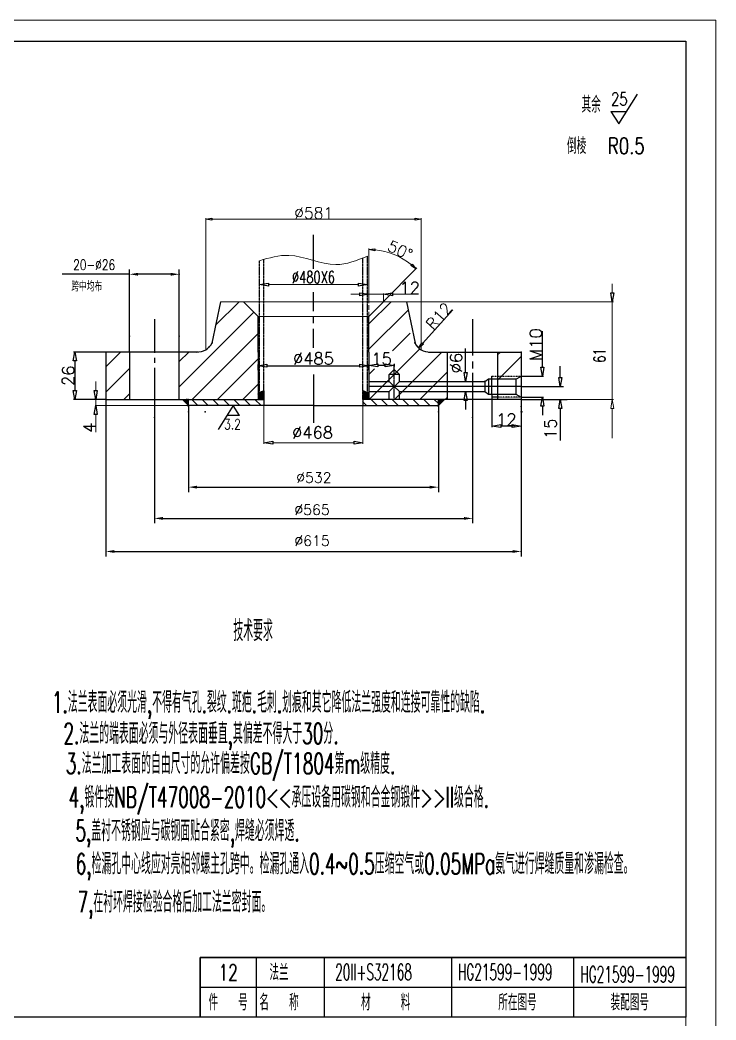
# Model space of a CAD drawing. Header units: millimetres. Extents: x 1541 to 38856, y -668 to 24805.
# Drawn here: x 32998 to 34165, y 18912 to 20588 of the extents above; entities that cross this region are included whole.
import ezdxf
from ezdxf.enums import TextEntityAlignment as Align

# ---------------------------------------------------------------- set-up
doc = ezdxf.new("R2010")
doc.units = ezdxf.units.MM
for name, pattern in [('ACAD_ISO02W100', [11, 8, -3]), ('ACAD_ISO12W100', [22.4, 12, -3, 0.7, -3, 0.7, -3]), ('双点划线', [1.375, 1, -0.125, 0, -0.125, 0, -0.125]), ('点划线', [2, 1.25, -0.25, 0.25, -0.25]), ('虚线_', [3, 2, -1])]:
    doc.linetypes.add(name, pattern=pattern)
for name, color, linetype in [('1', 2, 'Continuous'), ('2', 1, 'Continuous'), ('CENTER', 7, 'Continuous'), ('TITLE', 9, 'Continuous')]:
    doc.layers.add(name, color=color, linetype=linetype)
for name, color, linetype, lineweight in [('双点划线', 6, 'ACAD_ISO12W100', 18), ('标注', 1, 'Continuous', 18), ('虚线', 6, 'ACAD_ISO02W100', 18)]:
    doc.layers.add(name, color=color, linetype=linetype, lineweight=lineweight)
doc.styles.add('HZ', font='txt.shx', dxfattribs={"width": 0.7, "bigfont": 'gbcbig.shx'})
doc.styles.add('HZ0', font='TXT.shx', dxfattribs={"width": 0.7, "bigfont": 'gbcbig.shx'})
doc.styles.get("Standard").update_dxf_attribs({"font": 'txt', "bigfont": 'gbcbig.shx'})
doc.dimstyles.new('ISO-25', dxfattribs={"dimtxt": 2.5, "dimasz": 2.5, "dimexe": 1.25, "dimexo": 0.625, "dimtad": 1, "dimtxsty": 'Standard', "dimcen": 2.5, "dimadec": 0, "dimazin": 0, "dimtfac": 1, "dimtmove": 0, "dimatfit": 3, "dimfxl": 1, "dimarcsym": 0})
doc.dimstyles.get("Standard").update_dxf_attribs({"dimscale": 10, "dimtxt": 3, "dimasz": 2, "dimexe": 2, "dimexo": 0.0625, "dimgap": 1, "dimtad": 0, "dimtih": 1, "dimtoh": 1, "dimdec": 4, "dimzin": 0, "dimdsep": 46, "dimtxsty": 'Standard', "dimcen": 0.09, "dimadec": 0, "dimazin": 0, "dimtfac": 1, "dimtdec": 4, "dimtofl": 0, "dimtmove": 0, "dimatfit": 3, "dimfxl": 1, "dimtolj": 1, "dimtzin": 0, "dimarcsym": 0})

# ---------------------------------------------------------------- blocks, each defined once
blk = doc.blocks.new('_CLOSEDBLANK')
at = {"color": 0, "linetype": 'ByBlock'}
for p, q in [((-1, -0.17), (-1, 0.17)), ((-1, 0.17), (0, 0)), ((0, 0), (-1, -0.17))]:
    blk.add_line(p, q, dxfattribs=at)
blk = doc.blocks.new('*D136')
at = {"color": 1, "lineweight": 0, "transparency": 16777216}
for p, q in [((33125.2, 19967.5), (33125.2, 19982.5)), ((33270.7, 19952.5), (33124, 19952.5)), ((33125.2, 19952.5), (33125.2, 19942.3)), ((33280.6, 19942.3), (33124, 19942.3)), ((33125.2, 19927.3), (33125.2, 19897.7))]:
    blk.add_line(p, q, dxfattribs=at)
at = {"layer": 'Defpoints', "color": 0, "transparency": 16777216}
for p in [(33270.8, 19952.5), (33125.2, 19942.3), (33280.6, 19942.3)]:
    blk.add_point(p, dxfattribs=at)
at = {"color": 1, "lineweight": 0, "transparency": 16777216, "xscale": 15, "yscale": 15, "zscale": 15}
for p, rotation in [((33125.2, 19952.5), 270), ((33125.2, 19942.3), 90)]:
    blk.add_blockref('_CLOSEDBLANK', p, dxfattribs=dict(at, rotation=rotation))
at = {"color": 1, "lineweight": 0, "transparency": 16777216, "insert": (33114.6, 19905), "char_height": 20, "attachment_point": 5, "rotation": 90}
blk.add_mtext('\\A1;4', dxfattribs=at)
blk = doc.blocks.new('*D137')
at = {"layer": 'CENTER', "color": 0, "lineweight": -2, "transparency": 16777216}
for p, q in [((33142, 20031.9), (33088.2, 20031.9)), ((33090.2, 20016.9), (33090.2, 19967.4)), ((33142, 19952.4), (33088.2, 19952.4))]:
    blk.add_line(p, q, dxfattribs=at)
at = {"layer": 'Defpoints', "color": 0, "transparency": 16777216}
for p in [(33142, 20031.9), (33090.2, 19952.4), (33142, 19952.4)]:
    blk.add_point(p, dxfattribs=at)
at = {"layer": 'CENTER', "color": 0, "lineweight": -2, "transparency": 16777216, "xscale": 15, "yscale": 15, "zscale": 15}
for p, rotation in [((33090.2, 20031.9), 90), ((33090.2, 19952.4), 270)]:
    blk.add_blockref('_CLOSEDBLANK', p, dxfattribs=dict(at, rotation=rotation))
at = {"layer": 'CENTER', "color": 0, "transparency": 16777216, "insert": (33079.2, 19992.1), "char_height": 20, "attachment_point": 5, "rotation": 90}
blk.add_mtext('\\A1;26', dxfattribs=at)
blk = doc.blocks.new('*D138')
at = {"color": 1, "lineweight": 0, "transparency": 16777216}
for p, q in [((33567.9, 20128.7), (33552.9, 20128.7)), ((33582.9, 20116.4), (33582.9, 20129.9)), ((33582.9, 20128.7), (33607.4, 20128.7)), ((33607.4, 20116.4), (33607.4, 20129.9)), ((33622.4, 20128.7), (33665.3, 20128.7))]:
    blk.add_line(p, q, dxfattribs=at)
at = {"layer": 'Defpoints', "color": 0, "transparency": 16777216}
for p in [(33582.9, 20128.7), (33582.9, 20116.3), (33607.4, 20116.3)]:
    blk.add_point(p, dxfattribs=at)
at = {"color": 1, "lineweight": 0, "transparency": 16777216, "xscale": 15, "yscale": 15, "zscale": 15}
blk.add_blockref('_CLOSEDBLANK', (33582.9, 20128.7), dxfattribs=at)
at = {"color": 1, "lineweight": 0, "transparency": 16777216, "xscale": 15, "yscale": 15, "zscale": 15, "rotation": 180}
blk.add_blockref('_CLOSEDBLANK', (33607.4, 20128.7), dxfattribs=at)
at = {"color": 1, "lineweight": 0, "transparency": 16777216, "insert": (33651.3, 20139.3), "char_height": 20, "attachment_point": 5}
blk.add_mtext('\\A1;12', dxfattribs=at)
blk = doc.blocks.new('*D139')
at = {"layer": 'CENTER', "color": 0, "lineweight": -2, "transparency": 16777216}
for p, q in [((33582.9, 20012.3), (33582.9, 20007.6)), ((33610.4, 20009.6), (33597.9, 20009.6)), ((33625.4, 20012.3), (33625.4, 20007.6))]:
    blk.add_line(p, q, dxfattribs=at)
at = {"layer": 'Defpoints', "color": 0, "transparency": 16777216}
for p in [(33582.9, 20012.4), (33582.9, 20009.6), (33625.4, 20012.4)]:
    blk.add_point(p, dxfattribs=at)
at = {"layer": 'CENTER', "color": 0, "lineweight": -2, "transparency": 16777216, "xscale": 15, "yscale": 15, "zscale": 15, "rotation": 180}
blk.add_blockref('_CLOSEDBLANK', (33582.9, 20009.6), dxfattribs=at)
at = {"layer": 'CENTER', "color": 0, "lineweight": -2, "transparency": 16777216, "xscale": 15, "yscale": 15, "zscale": 15}
blk.add_blockref('_CLOSEDBLANK', (33625.4, 20009.6), dxfattribs=at)
at = {"layer": 'CENTER', "color": 0, "transparency": 16777216, "insert": (33604.2, 20020.6), "char_height": 20, "attachment_point": 5}
blk.add_mtext('\\A1;15', dxfattribs=at)
blk = doc.blocks.new('*D140')
at = {"layer": 'CENTER', "color": 0, "lineweight": -2, "transparency": 16777216}
for p, q in [((33788.8, 19958.5), (33788.8, 19905.7)), ((33838.1, 19956.1), (33838.1, 19905.7)), ((33823.1, 19907.7), (33803.8, 19907.7))]:
    blk.add_line(p, q, dxfattribs=at)
at = {"layer": 'Defpoints', "color": 0, "transparency": 16777216}
for p in [(33788.8, 19958.6), (33838.1, 19956.1), (33788.8, 19907.7)]:
    blk.add_point(p, dxfattribs=at)
at = {"layer": 'CENTER', "color": 0, "lineweight": -2, "transparency": 16777216, "xscale": 15, "yscale": 15, "zscale": 15, "rotation": 180}
blk.add_blockref('_CLOSEDBLANK', (33788.8, 19907.7), dxfattribs=at)
at = {"layer": 'CENTER', "color": 0, "lineweight": -2, "transparency": 16777216, "xscale": 15, "yscale": 15, "zscale": 15}
blk.add_blockref('_CLOSEDBLANK', (33838.1, 19907.7), dxfattribs=at)
at = {"layer": 'CENTER', "color": 0, "transparency": 16777216, "insert": (33813.4, 19918.7), "char_height": 20, "attachment_point": 5}
blk.add_mtext('\\A1;12', dxfattribs=at)
blk = doc.blocks.new('*D141')
at = {"layer": 'CENTER', "color": 0, "lineweight": -2, "transparency": 16777216}
for p, q in [((33873.7, 20006.6), (33873.7, 20067)), ((33838.1, 19991.6), (33875.7, 19991.6)), ((33838.1, 19956.1), (33875.7, 19956.1)), ((33873.7, 19941.1), (33873.7, 19926.1))]:
    blk.add_line(p, q, dxfattribs=at)
at = {"layer": 'Defpoints', "color": 0, "transparency": 16777216}
for p in [(33838, 19991.6), (33838.1, 19956.1), (33873.7, 19956.1)]:
    blk.add_point(p, dxfattribs=at)
at = {"layer": 'CENTER', "color": 0, "lineweight": -2, "transparency": 16777216, "xscale": 15, "yscale": 15, "zscale": 15}
for p, rotation in [((33873.7, 19991.6), 270), ((33873.7, 19956.1), 90)]:
    blk.add_blockref('_CLOSEDBLANK', p, dxfattribs=dict(at, rotation=rotation))
at = {"layer": 'CENTER', "color": 0, "transparency": 16777216, "insert": (33862.7, 20044.3), "char_height": 20, "attachment_point": 5, "rotation": 90}
blk.add_mtext('\\A1;M10', dxfattribs=at)
blk = doc.blocks.new('*D148')
at = {"color": 1, "lineweight": 0, "transparency": 16777216}
for p, q in [((33309.5, 20035.7), (33309.5, 20256.4)), ((33319.5, 20254.4), (33660.6, 20254.4)), ((33670.6, 20035.7), (33670.6, 20256.4))]:
    blk.add_line(p, q, dxfattribs=at)
at = {"layer": 'Defpoints', "color": 0, "transparency": 16777216}
for p in [(33670.6, 20254.4), (33309.5, 20035.6), (33670.6, 20035.6)]:
    blk.add_point(p, dxfattribs=at)
at = {"color": 1, "lineweight": 0, "transparency": 16777216, "xscale": 10, "yscale": 10, "zscale": 10, "rotation": 180}
blk.add_blockref('_CLOSEDBLANK', (33309.5, 20254.4), dxfattribs=at)
at = {"color": 1, "lineweight": 0, "transparency": 16777216, "xscale": 10, "yscale": 10, "zscale": 10}
blk.add_blockref('_CLOSEDBLANK', (33670.6, 20254.4), dxfattribs=at)
at = {"color": 1, "lineweight": 0, "transparency": 16777216, "insert": (33490.5, 20264.9), "char_height": 19, "attachment_point": 5}
blk.add_mtext('\\A1;%%c581', dxfattribs=at)
blk = doc.blocks.new('_DOTSMALL')
at = {"color": 0, "linetype": 'ByBlock', "const_width": 0.5}
blk.add_lwpolyline([(-0.0625, 0, 1), (0.0625, 0, 1)], format="xyb", close=True, dxfattribs=at)
blk = doc.blocks.new('*D149')
at = {"color": 1, "lineweight": 0, "transparency": 16777216}
for p, q in [((33582.9, 20116.4), (33582.9, 20205.7)), ((33607.4, 20116.4), (33663.1, 20172.9))]:
    blk.add_line(p, q, dxfattribs=at)
blk.add_arc((33582.9, 20091.5), 112.2, 50.5307, 84.8938, dxfattribs=at)
at = {"layer": 'Defpoints', "color": 0, "transparency": 16777216}
for p in [(33611.7, 20200), (33582.9, 20116.3), (33607.4, 20116.3), (33582.9, 20091.5), (33582.9, 20091.5)]:
    blk.add_point(p, dxfattribs=at)
at = {"color": 1, "lineweight": 0, "transparency": 16777216, "xscale": 10, "yscale": 10, "zscale": 10}
for p, rotation in [((33582.9, 20203.7), 177.4469207653034), ((33661.7, 20171.5), 317.977660543834)]:
    blk.add_blockref('_CLOSEDBLANK', p, dxfattribs=dict(at, rotation=rotation))
at = {"color": 1, "lineweight": 0, "transparency": 16777216, "insert": (33635.3, 20202.5), "char_height": 19, "attachment_point": 5, "rotation": 334.7454}
blk.add_mtext('\\A1;50%%d', dxfattribs=at)
blk = doc.blocks.new('*D150')
at = {"color": 1, "lineweight": 0, "transparency": 16777216}
blk.add_line((33723.5, 20102.5), (33673, 20046.2), dxfattribs=at)
at = {"layer": 'Defpoints', "color": 0, "transparency": 16777216}
for p in [(33684.5, 20059), (33666.4, 20038.8)]:
    blk.add_point(p, dxfattribs=at)
at = {"color": 1, "lineweight": 0, "transparency": 16777216, "xscale": 10, "yscale": 10, "zscale": 10, "rotation": 228.1252829676559}
blk.add_blockref('_CLOSEDBLANK', (33666.4, 20038.8), dxfattribs=at)
at = {"color": 1, "lineweight": 0, "transparency": 16777216, "insert": (33700.2, 20092.3), "char_height": 19, "attachment_point": 5, "rotation": 48.1253}
blk.add_mtext('\\A1;R12', dxfattribs=at)

msp = doc.modelspace()

# ---------------------------------------------------------------- hatches: boundary and pattern name
at = {"layer": 'CENTER'}
h = msp.add_hatch(dxfattribs=at)
h.set_pattern_fill('ANSI37', color=1, style=0)
h.set_pattern_definition([(45, (31376.95432, 13747.47572), (-0.0883883476, 0.0883883476), []), (135, (31376.95432, 13747.47572), (-0.0883883476, -0.0883883476), [])])
h.paths.add_polyline_path([(33397.18, 19952.47), (33407.1, 19952.47), (33407.1, 19967.03), (33397.18, 19963.05)])
h = msp.add_hatch(dxfattribs=at)
h.set_pattern_fill('ANSI37', color=1, style=0)
h.set_pattern_definition([(135, (35603.14751, 13747.47572), (0.0883883476, 0.0883883476), []), (45, (35603.14751, 13747.47572), (0.0883883476, -0.0883883476), [])])
h.paths.add_polyline_path([(33582.93, 19952.47), (33573, 19952.47), (33573, 19967.03), (33582.93, 19963.05)])
h = msp.add_hatch(dxfattribs=at)
h.set_pattern_fill('ANSI31', color=1, style=0)
h.set_pattern_definition([(135, (35603.14751, 13747.47572), (0.0883883476, 0.0883883476), [])])
h.paths.add_polyline_path([(33270.55, 19952.47), (33280.69, 19952.47), (33280.69, 19942.15)])
h = msp.add_hatch(dxfattribs=at)
h.set_pattern_fill('ANSI31', color=1, style=0)
h.set_pattern_definition([(45, (31376.95432, 13747.47572), (-0.0883883476, 0.0883883476), [])])
h.paths.add_polyline_path([(33709.55, 19952.47), (33699.41, 19952.47), (33699.41, 19942.15)])

# ---------------------------------------------------------------- linework, layer by layer
at = {"color": 1, "linetype": 'Continuous', "ltscale": 0.5}
for p, q in [((33490.05, 20171.47), (33490.05, 20228.45)), ((33181.67, 20031.87), (33181.67, 20170.42)), ((33265.29, 20031.87), (33265.29, 20170.42)), ((33181.67, 20162.26), (33068.86, 20162.26)), ((33250.89, 20162.26), (33196.07, 20162.26)), ((33490.05, 20100.17), (33490.05, 20132.47)), ((33326, 20076.71), (33365.6, 20116.31)), ((33582.93, 20079.08), (33620.16, 20116.31)), ((33265.29, 19973.57), (33390.25, 20098.53)), ((33582.93, 20036.65), (33648.89, 20101.8)), ((33223.48, 20086.87), (33223.48, 20030.71)), ((33490.05, 20080.27), (33490.05, 20090.59)), ((33756.62, 20086.87), (33756.62, 20025.87)), ((33490.05, 20038.97), (33490.05, 20070.69)), ((33286.62, 19952.47), (33397.18, 20063.03)), ((33622.6, 20033.89), (33652, 20063.29)), ((33142.03, 20006.98), (33166.92, 20031.87)), ((33265.29, 20016), (33281.16, 20031.87)), ((33583.6, 19952.47), (33668.31, 20037.18)), ((33626.03, 19952.47), (33705.43, 20031.87)), ((33798.43, 20026.98), (33803.32, 20031.87)), ((33223.48, 20022.24), (33223.48, 20013.78)), ((33329.04, 19952.47), (33397.18, 20020.6)), ((33756.62, 20016.2), (33756.62, 20004.1)), ((33798.43, 19984.56), (33838.07, 20024.2)), ((33142.03, 19964.55), (33181.67, 20004.19)), ((33223.48, 20005.31), (33223.48, 19921.97)), ((33582.93, 19994.22), (33592.19, 20003.48)), ((33668.46, 19952.47), (33714.81, 19998.83)), ((33490.05, 19994.38), (33490.05, 19913.23)), ((33756.62, 19996.84), (33756.62, 19921.97)), ((33371.47, 19952.47), (33397.18, 19978.18)), ((33142.03, 19952.38), (33142.03, 19689.42)), ((33172.38, 19952.47), (33181.67, 19961.77)), ((33699.41, 19952.47), (33699.41, 19931.82)), ((33699.41, 19940.84), (33699.41, 19952.47)), ((33710.88, 19952.47), (33714.81, 19956.41)), ((33838.07, 19952.38), (33838.07, 19689.42)), ((33838.17, 19952.38), (33915.45, 19952.38)), ((33280.69, 19943.11), (33280.69, 19797.24)), ((33355.51, 19942.29), (33330.46, 19902.24)), ((33366.15, 19925.39), (33355.51, 19942.29)), ((33699.25, 19940.84), (33699.41, 19941)), ((33699.41, 19931.72), (33699.41, 19797.24)), ((33223.48, 19921.88), (33223.48, 19744.87)), ((33366.15, 19925.39), (33344.94, 19925.39)), ((33756.62, 19921.88), (33756.62, 19744.87)), ((33295.09, 19805.4), (33685.01, 19805.4)), ((33237.88, 19753.03), (33742.22, 19753.03)), ((33156.43, 19697.58), (33823.67, 19697.58)), ((33394.14, 19017.02), (33394.14, 18916.7)), ((33507.83, 19017.02), (33507.83, 18916.7)), ((33721.1, 19017.02), (33721.1, 18916.7)), ((33925.99, 19017.02), (33925.99, 18916.7)), ((34114.09, 18966.86), (33300.09, 18966.86))]:
    msp.add_line(p, q, dxfattribs=at)
at = {"color": 1, "lineweight": 0}
for p, q in [((33399.73, 20145.04), (33399.73, 20146.97)), ((33414.73, 20144.97), (33565.37, 20144.97)), ((33580.37, 20145.04), (33580.37, 20146.97)), ((33990.73, 20131.31), (33990.73, 20146.31)), ((33645.93, 20116.31), (33992.73, 20116.31)), ((33990.73, 20116.31), (33990.73, 19952.38)), ((33838.14, 19952.38), (33992.73, 19952.38)), ((33407.1, 19942.23), (33407.1, 19877.97)), ((33573, 19942.24), (33573, 19877.97)), ((33990.73, 19937.38), (33990.73, 19887.71)), ((33422.1, 19879.97), (33558, 19879.97))]:
    msp.add_line(p, q, dxfattribs=at)
at = {"lineweight": 0}
for p, q in [((33334.23, 20116.31), (33372.73, 20116.31)), ((33372.73, 20116.31), (33399.73, 20116.31)), ((33372.73, 20116.31), (33397.2, 20091.47)), ((33580.37, 20116.31), (33399.73, 20116.31)), ((33607.37, 20116.31), (33580.37, 20116.31)), ((33607.37, 20116.31), (33582.91, 20091.47)), ((33645.87, 20116.31), (33607.37, 20116.31)), ((33397.2, 20091.47), (33582.93, 20091.47)), ((33141.97, 19952.38), (33271.15, 19952.47))]:
    msp.add_line(p, q, dxfattribs=at)
at = {"color": 1, "linetype": 'ByBlock'}
for p, q in [((33745.09, 19997.41), (33745.09, 20037.74)), ((33903.55, 19989.05), (33903.55, 20008.05)), ((33634.19, 19982.41), (33776.11, 19982.41)), ((33634.19, 19965.69), (33777.08, 19965.69)), ((33838.14, 19974.05), (33909.25, 19974.05)), ((33745.09, 19950.69), (33745.09, 19935.69)), ((33903.55, 19937.38), (33903.55, 19883.72))]:
    msp.add_line(p, q, dxfattribs=at)
at = {"color": 0, "linetype": 'ByBlock'}
for p, q in [((33737.55, 19982.41), (33747.09, 19982.41)), ((33737.55, 19965.69), (33747.09, 19965.69)), ((33873.81, 19952.38), (33880.57, 19952.38))]:
    msp.add_line(p, q, dxfattribs=at)
at = {"color": 1, "linetype": 'ByBlock', "lineweight": 0}
for p, q in [((33988.23, 19937.38), (33990.73, 19952.38)), ((33990.73, 19952.38), (33993.23, 19937.38)), ((33993.23, 19937.38), (33988.23, 19937.38))]:
    msp.add_line(p, q, dxfattribs=at)
at = {"color": 0, "lineweight": 0}
msp.add_line((34114.09, 18916.7), (34114.09, 17273.27), dxfattribs=at)
at = {"lineweight": 0}
msp.add_spline([(33399.73, 20184.97), (33448.73, 20193.97), (33527.73, 20178.47), (33580.37, 20192.47)], degree=3, dxfattribs=at)
at = {"color": 1, "linetype": 'Continuous', "ltscale": 0.5}
for p in [(33265.29, 20162.26), (33181.67, 20058.76), (33265.29, 20058.76), (33315.53, 20040.53), (33320.07, 20047.2), (33660.03, 20047.2), (33838.07, 20031.87), (33838.07, 20031.87), (33142.03, 19952.47), (33142.03, 19952.47), (33838.07, 19952.47), (33838.07, 19952.47), (33838.07, 19952.38), (33838.07, 19952.38), (33280.69, 19940.84), (33280.69, 19931.82), (33308.39, 19931.82), (33699.41, 19940.84), (33699.41, 19940.84), (33699.41, 19931.82), (33699.41, 19931.72), (33838.07, 19940.84), (33838.07, 19931.72), (33838.17, 19940.84), (33839.33, 19931.72), (33223.48, 19921.97), (33223.48, 19921.97), (33756.62, 19921.97), (33756.62, 19921.97), (33699.41, 19805.4), (33756.62, 19753.03), (33838.07, 19697.58)]:
    msp.add_point(p, dxfattribs=at)
for points in [[(33196.07, 20164.66), (33196.07, 20159.86), (33181.67, 20162.26)], [(33250.89, 20164.66), (33250.89, 20159.86), (33265.29, 20162.26)], [(33295.09, 19807.8), (33295.09, 19803), (33280.69, 19805.4)], [(33685.01, 19807.8), (33685.01, 19803), (33699.41, 19805.4)], [(33237.88, 19755.43), (33237.88, 19750.63), (33223.48, 19753.03)], [(33742.22, 19755.43), (33742.22, 19750.63), (33756.62, 19753.03)], [(33823.67, 19699.98), (33823.67, 19695.18), (33838.07, 19697.58)]]:
    msp.add_solid(points, dxfattribs=at)
at = {"layer": '1', "color": 1, "linetype": 'Continuous', "ltscale": 0.5}
for p, q in [((34001.59, 20414.18), (34032.9, 20464.24)), ((33988.28, 20435.3), (34014.8, 20435.3)), ((33988.28, 20435.3), (34001.59, 20414.18))]:
    msp.add_line(p, q, dxfattribs=at)
at = {"layer": '1', "color": 7, "linetype": 'Continuous'}
for p, q in [((33334.23, 20116.31), (33319.72, 20046.49)), ((33645.87, 20116.31), (33660.38, 20046.49)), ((33397.18, 20031.87), (33397.2, 20091.47)), ((33582.93, 20031.87), (33582.93, 20091.49)), ((33297.06, 20031.87), (33142.03, 20031.87)), ((33142.03, 20031.87), (33142.03, 19952.47)), ((33181.67, 20031.87), (33181.67, 19952.47)), ((33265.29, 19952.47), (33265.29, 20031.87)), ((33397.18, 20031.87), (33397.18, 19952.47)), ((33582.93, 20031.87), (33582.93, 19952.47)), ((33683.04, 20031.87), (33838.07, 20031.87)), ((33714.81, 19952.47), (33714.81, 20031.87)), ((33798.43, 20031.87), (33798.43, 19994.69)), ((33838.07, 20031.87), (33838.07, 19952.47)), ((33798.43, 19994.65), (33798.43, 19952.47)), ((33142.03, 19952.47), (33280.69, 19952.47)), ((33838.07, 19952.47), (33699.41, 19952.47)), ((33491.36, 19942.29), (33280.69, 19942.29)), ((33491.36, 19942.29), (33699.41, 19942.31))]:
    msp.add_line(p, q, dxfattribs=at)
for centre, start, end in [((33295.63, 20058.95), 266.97458, 334.31026), ((33684.47, 20058.95), 205.68974, 273.02542)]:
    msp.add_arc(centre, 27.12, start, end, dxfattribs=at)
at = {"layer": '2', "color": 7}
for p, q in [((31926.13, 20552.96), (34114.09, 20552.96)), ((34114.09, 20552.96), (34114.09, 18916.7))]:
    msp.add_line(p, q, dxfattribs=at)
at = {"layer": 'CENTER', "color": 1, "linetype": '双点划线', "ltscale": 0.5}
for p, q in [((33399.73, 19952.47), (33399.73, 20184.97)), ((33407.1, 19952.47), (33407.1, 20187.11)), ((33573, 19952.47), (33573, 20189.57)), ((33580.37, 19952.47), (33580.37, 20192.47))]:
    msp.add_line(p, q, dxfattribs=at)
at = {"layer": 'CENTER', "color": 1}
for p, q in [((33397.18, 20001.47), (33397.18, 20010.97)), ((33412.18, 20008.97), (33567.93, 20008.97)), ((33582.93, 20001.47), (33582.93, 20010.97)), ((33617.16, 19994.18), (33625.43, 20002.35)), ((33625.43, 20002.35), (33634.19, 19994.18)), ((33582.93, 19982.41), (33617.16, 19982.41)), ((33617.16, 19982.41), (33617.16, 19994.18)), ((33634.19, 19994.18), (33617.16, 19994.18)), ((33617.16, 19982.41), (33625.43, 19974.05)), ((33634.19, 19982.41), (33617.16, 19965.69)), ((33634.19, 19982.41), (33634.19, 19994.18)), ((33777.08, 19982.41), (33776.11, 19982.41)), ((33777.08, 19982.41), (33783.41, 19987.07)), ((33777.08, 19982.41), (33777.08, 19965.69)), ((33783.41, 19987.07), (33788.76, 19987.07)), ((33783.41, 19987.07), (33783.41, 19961.04)), ((33788.76, 19961.04), (33788.76, 19991.69)), ((33788.76, 19987.07), (33829.71, 19987.07)), ((33829.13, 19986.68), (33837.5, 19991.12)), ((33829.13, 19986.68), (33829.13, 19961.42)), ((33838.14, 19994.65), (33838.07, 19994.65)), ((33582.93, 19965.69), (33617.16, 19965.69)), ((33617.16, 19952.47), (33617.16, 19965.69)), ((33625.43, 19974.05), (33634.19, 19965.69)), ((33634.19, 19952.47), (33634.19, 19965.69)), ((33777.08, 19965.69), (33783.41, 19961.04)), ((33296.33, 19942.15), (33286.01, 19952.47)), ((33313.87, 19942.29), (33303.68, 19952.47)), ((33331.55, 19942.29), (33321.36, 19952.47)), ((33349.23, 19942.29), (33339.04, 19952.47)), ((33366.9, 19942.29), (33356.72, 19952.47)), ((33384.58, 19942.29), (33374.4, 19952.47)), ((33402.26, 19942.29), (33392.07, 19952.47)), ((33579.02, 19942.3), (33572.4, 19948.93)), ((33596.7, 19942.3), (33586.53, 19952.47)), ((33614.37, 19942.3), (33604.21, 19952.47)), ((33632.05, 19942.31), (33621.88, 19952.47)), ((33649.73, 19942.31), (33639.56, 19952.47)), ((33667.4, 19942.31), (33657.24, 19952.47)), ((33685.24, 19942.15), (33674.92, 19952.47)), ((33699.41, 19945.65), (33692.59, 19952.47)), ((33783.24, 19961.4), (33829.13, 19961.42)), ((33788.76, 19961.04), (33788.76, 19956.14)), ((33798.39, 19956.14), (33788.76, 19956.14)), ((33829.13, 19961.42), (33838.07, 19956.14))]:
    msp.add_line(p, q, dxfattribs=at)
at = {"layer": 'CENTER', "color": 1, "linetype": '点划线', "ltscale": 0.3}
msp.add_line((33625.43, 19952.47), (33625.43, 20012.38), dxfattribs=at)
at = {"layer": 'CENTER', "color": 1, "linetype": '虚线_', "ltscale": 0.05}
for p, q in [((33788.76, 19991.69), (33837.41, 19991.69)), ((33838.07, 19956.14), (33798.43, 19956.14))]:
    msp.add_line(p, q, dxfattribs=at)
at = {"layer": 'CENTER'}
for p, q in [((33397.18, 19963.05), (33407.1, 19967.03)), ((33407.1, 19967.03), (33407.1, 19952.47)), ((33397.18, 19952.47), (33407.1, 19952.47)), ((33407.1, 19952.47), (33407.1, 19942.29)), ((33573, 19952.47), (33573, 19942.3)), ((33699.41, 19952.47), (33573.09, 19952.47)), ((33699.41, 19942.15), (33709.55, 19952.47))]:
    msp.add_line(p, q, dxfattribs=at)
at = {"layer": 'CENTER', "color": 1, "linetype": '点划线', "ltscale": 0.5}
msp.add_line((33838.07, 19974.05), (33582.93, 19974.05), dxfattribs=at)
at = {"layer": 'CENTER', "color": 7}
msp.add_line((33280.69, 19952.47), (33397.18, 19952.47), dxfattribs=at)
at = {"layer": 'Defpoints', "color": 0, "linetype": 'ByBlock'}
for p in [(33737.49, 19982.41), (33745.09, 19982.41), (33737.49, 19965.69), (33838.07, 19974.05), (33873.75, 19952.38), (33878.57, 19952.38)]:
    msp.add_point(p, dxfattribs=at)
at = {"layer": 'TITLE', "color": 0, "linetype": 'ByBlock', "lineweight": 35}
for p, q in [((34114.09, 19017.02), (33300.09, 19017.02)), ((33300.09, 19017.02), (33300.09, 18916.7))]:
    msp.add_line(p, q, dxfattribs=at)
at = {"layer": 'TITLE', "color": 0, "linetype": 'ByBlock'}
msp.add_line((34114.09, 18916.7), (31926.13, 18916.7), dxfattribs=at)
at = {"layer": '双点划线', "color": 1, "linetype": 'ByBlock'}
for p in [(31784.45, 20588.46), (34164.59, 17244.93)]:
    msp.add_line(p, (34164.59, 20588.46), dxfattribs=at)
at = {"layer": '标注', "color": 1}
msp.add_solid([(33156.43, 19699.98), (33156.43, 19695.18), (33142.03, 19697.58)], dxfattribs=at)
at = {"layer": '虚线', "color": 1, "lineweight": 0}
msp.add_line((33582.93, 20091.54), (33582.93, 20116.31), dxfattribs=at)

# ---------------------------------------------------------------- block references
at = {"color": 1, "lineweight": 0, "xscale": 15, "yscale": 15, "zscale": 15}
for p, rotation in [((33399.73, 20144.97), 180), ((33990.73, 20116.31), 270), ((33407.1, 19879.97), 180)]:
    msp.add_blockref('_CLOSEDBLANK', p, dxfattribs=dict(at, rotation=rotation))
for p in [(33580.37, 20144.97), (33573, 19879.97)]:
    msp.add_blockref('_CLOSEDBLANK', p, dxfattribs=at)
at = {"color": 1, "linetype": 'ByBlock', "xscale": 15, "yscale": 15, "zscale": 15}
for p, rotation in [((33745.09, 19982.41), 270), ((33903.55, 19974.05), 270), ((33745.09, 19965.69), 90), ((33903.55, 19952.38), 90)]:
    msp.add_blockref('_CLOSEDBLANK', p, dxfattribs=dict(at, rotation=rotation))
at = {"layer": 'CENTER', "color": 1, "xscale": 15, "yscale": 15, "zscale": 15, "rotation": 180}
msp.add_blockref('_CLOSEDBLANK', (33397.18, 20008.97), dxfattribs=at)
at = {"layer": 'CENTER', "color": 1, "xscale": 15, "yscale": 15, "zscale": 15}
msp.add_blockref('_CLOSEDBLANK', (33582.93, 20008.97), dxfattribs=at)

# ---------------------------------------------------------------- texts
at = {"color": 1, "linetype": 'Continuous', "ltscale": 0.5, "width": 0.75}
msp.add_text(' 20-∅26', height=17.28, dxfattribs=at).set_placement((33076.06, 20169.46))
at = {"color": 1, "linetype": 'Continuous', "ltscale": 0.5, "style": 'HZ'}
for s, height, width, p in [('跨中均布', 17.28, 0.75, (33110.12, 20143.06)), ('3.2', 17.28, 0.75, (33354.55, 19910.74)), ('技术要求', 35, 0.591651, (33388.92, 19566.64)), ('1.法兰表面必须光滑,不得有气孔.裂纹.斑疤.毛刺.划痕和其它降低法兰强度和连接可靠性的缺陷.', 35, 0.591651, (33414.79, 19441.35)), ('2.法兰的端表面必须与外径表面垂直,其偏差不得大于30分.', 35, 0.591651, (33301.62, 19389.11)), ('3.法兰加工表面的自由尺寸的允许偏差按GB/T1804第m级精度.', 35, 0.591651, (33351.12, 19339.63)), ('4,锻件按NB/T47008-2010<<承压设备用碳钢和合金钢锻件>>II级合格.', 35, 0.591651, (33431.9, 19283.23))]:
    msp.add_text(s, height=height, dxfattribs=dict(at, width=width)).set_placement(p, align=Align.MIDDLE)
at = {"color": 1, "lineweight": 0, "width": 0.7}
msp.add_text('61', height=20, rotation=90, dxfattribs=at).set_placement((33979.23, 20013.97))
at = {"color": 1, "linetype": 'Continuous', "ltscale": 0.5, "style": 'HZ', "width": 0.591651}
for s, p in [('5,盖衬不锈钢应与碳钢面贴合紧密,焊缝必须焊透.', (33091.18, 19211.97)), ('6,检漏孔中心线应对亮相邻螺主孔跨中。检漏孔通入0.4~0.5压缩空气或0.05MPa氨气进行焊缝质量和渗漏检查。', (33091.61, 19156.55)), ('7,在衬环焊接检验合格后加工法兰密封面。', (33094.57, 19092.38))]:
    msp.add_text(s, height=35, dxfattribs=at).set_placement(p)
at = {"color": 1, "linetype": 'ByBlock', "char_height": 20, "attachment_point": 5, "rotation": 90}
for s, insert in [('\\A1;∅6', (33729.12, 20013.32)), ('\\A1;15', (33887.17, 19903.18))]:
    msp.add_mtext(s, dxfattribs=dict(at, insert=insert))
at = {"color": 1, "linetype": 'Continuous', "ltscale": 0.5, "char_height": 17.28, "attachment_point": 5}
for s, insert in [('%%c532', (33490.73, 19821.47)), ('∅565', (33487.73, 19767.47)), ('∅615', (33487.73, 19715.47))]:
    msp.add_mtext(s, dxfattribs=dict(at, insert=insert))
at = {"color": 1, "linetype": 'Continuous', "ltscale": 0.5, "char_height": 27, "width": 125.4, "attachment_point": 5, "style": 'HZ'}
for s, insert in [('12', (33347.11, 18991.94)), ('法兰', (33432.35, 18991.94)), ('件  号', (33347.11, 18941.78)), ('名  称', (33432.35, 18941.78)), ('材   料', (33611.05, 18941.78)), ('所在图号', (33831.94, 18941.78)), ('装配图号', (34020.04, 18941.78))]:
    msp.add_mtext(s, dxfattribs=dict(at, insert=insert))
at = {"layer": '1', "color": 1, "style": 'HZ', "width": 0.75}
for s, height, p in [('其余', 27, (33955.5, 20448.34)), ('25', 21.6, (34002.63, 20456.02)), ('倒棱  R0.5', 27, (33980.05, 20378.85))]:
    msp.add_text(s, height=height, dxfattribs=at).set_placement(p, align=Align.MIDDLE)
at = {"layer": 'CENTER', "color": 1, "insert": (33490.05, 20157.45), "char_height": 20, "attachment_point": 5, "style": 'HZ0'}
msp.add_mtext('%%C480X6', dxfattribs=at)
at = {"layer": 'CENTER', "color": 1, "char_height": 20, "attachment_point": 5}
for s, insert in [('%%C485', (33490.05, 20020.95)), ('%%C468', (33488.55, 19896.95))]:
    msp.add_mtext(s, dxfattribs=dict(at, insert=insert))
at = {"layer": '标注', "color": 1, "style": 'HZ', "width": 0.55}
for s, p in [('20II+S32168', (33526.45, 18979.15)), ('HG21599-1999', (33732.16, 18979.15)), ('HG21599-1999', (33937.35, 18975.35))]:
    msp.add_text(s, height=27, dxfattribs=at).set_placement(p)

# ---------------------------------------------------------------- dimensions: what is measured, and where the dimension line sits
at = {"color": 0, "lineweight": 0}
dim = msp.add_linear_dim(base=(33670.65, 20254.41), p1=(33309.45, 20035.62), p2=(33670.65, 20035.62), text='%%c581', dimstyle='Standard', override={"dimscale": 1, "dimtxt": 19, "dimasz": 10, "dimtad": 1, "dimtih": 0, "dimtoh": 0, "dimdec": 0, "dimdsep": 0, "dimblk": 'CLOSEDBLANK', "dimblk1": 'DOTSMALL', "dimblk2": 'CLOSEDBLANK', "dimclrd": 1, "dimclre": 1, "dimclrt": 1, "dimtdec": 0, "dimtofl": 1, "dimatfit": 1, "dimldrblk": 'CLOSEDBLANK', "dimlwd": 0, "dimlwe": 0}, dxfattribs=at)
dim.commit()
dim.dimension.update_dxf_attribs({"geometry": '*D148', "text_midpoint": (33490.52, 20254.41), "dimtype": 160})
dim = msp.add_angular_dim_2l(base=(33611.71, 20199.99), line1=((33582.93, 20091.54), (33582.93, 20116.31)), line2=((33607.37, 20116.31), (33582.91, 20091.47)), text='50%%d', dimstyle='Standard', override={"dimscale": 1, "dimtxt": 19, "dimasz": 10, "dimtad": 1, "dimtih": 0, "dimtoh": 0, "dimdec": 0, "dimdsep": 0, "dimblk": 'CLOSEDBLANK', "dimblk1": 'DOTSMALL', "dimblk2": 'CLOSEDBLANK', "dimclrd": 1, "dimclre": 1, "dimclrt": 1, "dimtdec": 0, "dimtofl": 1, "dimatfit": 1, "dimldrblk": 'CLOSEDBLANK', "dimlwd": 0, "dimlwe": 0}, dxfattribs=at)
dim.commit()
dim.dimension.update_dxf_attribs({"geometry": '*D149', "text_midpoint": (33630.82, 20193.01), "dimtype": 162})
at = {"lineweight": 0}
dim = msp.add_linear_dim(base=(33582.93, 20128.67), p1=(33607.37, 20116.31), p2=(33582.93, 20116.31), text='12', dimstyle='ISO-25', override={"dimscale": 1, "dimtxt": 20, "dimasz": 15, "dimexo": 0.0625, "dimtih": 1, "dimdec": 0, "dimzin": 0, "dimdsep": 0, "dimblk1": 'CLOSEDBLANK', "dimblk2": 'CLOSEDBLANK', "dimsah": 1, "dimcen": 0.09, "dimclrd": 1, "dimclre": 1, "dimclrt": 1, "dimtdec": 0, "dimtofl": 1, "dimatfit": 1, "dimldrblk": 'CLOSEDBLANK', "dimtolj": 1, "dimtzin": 0, "dimlwd": 0, "dimlwe": 0}, dxfattribs=at)
dim.commit()
dim.dimension.update_dxf_attribs({"geometry": '*D138', "text_midpoint": (33651.33, 20128.67), "dimtype": 160})
at = {"color": 0, "lineweight": 0}
dim = msp.add_radius_dim(center=(33684.47, 20058.95), mpoint=(33666.37, 20038.76), text='R12', dimstyle='Standard', override={"dimscale": 1, "dimtxt": 19, "dimasz": 10, "dimtad": 1, "dimtih": 0, "dimtoh": 0, "dimdec": 0, "dimdsep": 0, "dimblk": 'CLOSEDBLANK', "dimblk1": 'DOTSMALL', "dimblk2": 'CLOSEDBLANK', "dimclrd": 1, "dimclre": 1, "dimclrt": 1, "dimtdec": 0, "dimtofl": 1, "dimtmove": 1, "dimatfit": 1, "dimldrblk": 'CLOSEDBLANK', "dimlwd": 0, "dimlwe": 0}, dxfattribs=at)
dim.commit()
dim.dimension.update_dxf_attribs({"geometry": '*D150', "text_midpoint": (33708.05, 20085.26), "dimtype": 164})
at = {"lineweight": 0}
dim = msp.add_linear_dim(base=(33125.23, 19942.29), p1=(33270.8, 19952.47), p2=(33280.63, 19942.29), angle=90, text='4', dimstyle='ISO-25', override={"dimscale": 1, "dimtxt": 20, "dimasz": 15, "dimexo": 0.0625, "dimtih": 1, "dimdec": 0, "dimzin": 0, "dimdsep": 0, "dimblk1": 'CLOSEDBLANK', "dimblk2": 'CLOSEDBLANK', "dimsah": 1, "dimcen": 0.09, "dimclrd": 1, "dimclre": 1, "dimclrt": 1, "dimtdec": 0, "dimtofl": 1, "dimatfit": 1, "dimldrblk": 'CLOSEDBLANK', "dimtolj": 1, "dimtzin": 0, "dimlwd": 0, "dimlwe": 0}, dxfattribs=at)
dim.commit()
dim.dimension.update_dxf_attribs({"geometry": '*D136', "text_midpoint": (33125.23, 19905), "dimtype": 160})
at = {"layer": 'CENTER', "color": 1}
for base, p1, p2, angle, text, picture, middle, dimtype in [((33873.73, 19956.14), (33838, 19991.62), (33838.07, 19956.14), 90, 'M10', '*D141', (33873.73, 20044.29), 160), ((33090.23, 19952.38), (33142.03, 20031.87), (33142.03, 19952.38), 270, '26', '*D137', (33090.23, 19992.12), 161)]:
    dim = msp.add_linear_dim(base=base, p1=p1, p2=p2, angle=angle, text=text, dimstyle='Standard', override={"dimscale": 1, "dimtxt": 20, "dimasz": 15, "dimtad": 1, "dimtih": 0, "dimtoh": 0, "dimdec": 0, "dimblk1": 'CLOSEDBLANK', "dimblk2": 'CLOSEDBLANK', "dimsah": 1, "dimtdec": 0, "dimatfit": 1}, dxfattribs=at)
    dim.commit()
    dim.dimension.update_dxf_attribs({"geometry": picture, "text_midpoint": middle, "dimtype": dimtype})
for base, p1, p2, text, picture, middle in [((33582.93, 20009.57), (33625.43, 20012.38), (33582.93, 20012.38), '15', '*D139', (33604.18, 20020.57)), ((33788.76, 19907.74), (33838.07, 19956.14), (33788.76, 19958.59), '12', '*D140', (33813.42, 19918.74))]:
    dim = msp.add_linear_dim(base=base, p1=p1, p2=p2, text=text, dimstyle='Standard', override={"dimscale": 1, "dimtxt": 20, "dimasz": 15, "dimtad": 1, "dimtih": 0, "dimdec": 0, "dimblk1": 'CLOSEDBLANK', "dimblk2": 'CLOSEDBLANK', "dimsah": 1, "dimtdec": 0, "dimatfit": 1}, dxfattribs=at)
    dim.commit()
    dim.dimension.update_dxf_attribs({"geometry": picture, "text_midpoint": middle})

doc.saveas('drawing.dxf')
